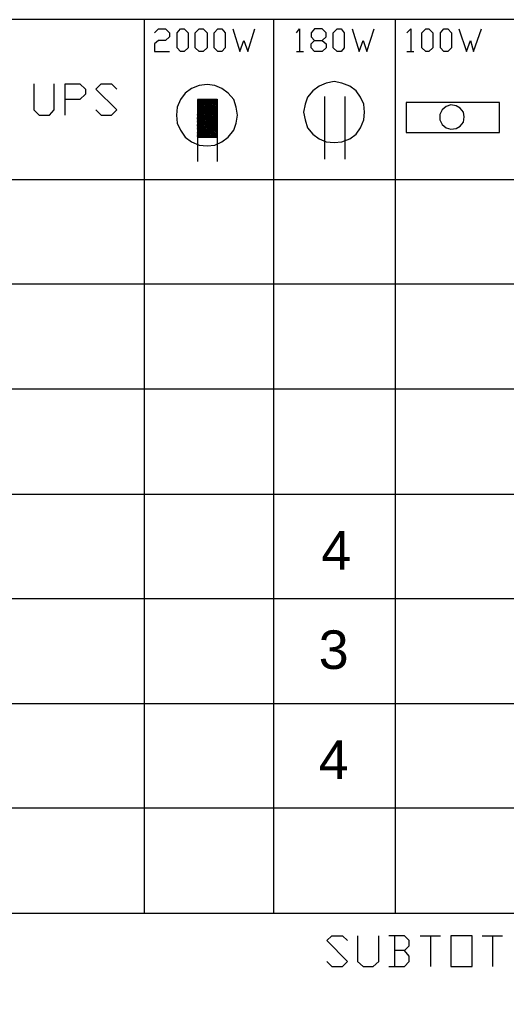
# Model space of a CAD drawing. Header units: metres. Extents: x -1 to 113, y -70 to 21.
# Drawn here: x 110.556 to 111.694, y 10.258 to 12.532 of the extents above; entities that cross this region are included whole.
import ezdxf

# ---------------------------------------------------------------- set-up
doc = ezdxf.new("R2010")
doc.units = ezdxf.units.M
doc.header["$LTSCALE"] = 0.5
doc.layers.add('TABLA', color=7, linetype='Continuous')
doc.styles.get("Standard").update_dxf_attribs({"font": 'arial.ttf'})

msp = doc.modelspace()

# ---------------------------------------------------------------- linework, layer by layer
at = {"layer": 'TABLA', "color": 7, "linetype": 'Continuous', "lineweight": 18, "true_color": 0x000007}
for p, q in [((110.8474, 12.5324), (110.8474, 10.4459)), ((111.1497, 12.5324), (111.1497, 10.4459)), ((111.4336, 12.5324), (111.4336, 10.4459)), ((111.2028, 12.4573), (111.2193, 12.4573)), ((111.4611, 12.4573), (111.4776, 12.4573)), ((111.2688, 12.3529), (111.2688, 12.2064)), ((111.3164, 12.3529), (111.3164, 12.2064)), ((110.972, 12.3456), (110.9738, 12.3456)), ((110.972, 12.3438), (110.9738, 12.3456)), ((110.972, 12.3456), (110.972, 12.2009)), ((110.972, 12.3419), (110.9738, 12.3438)), ((110.972, 12.3383), (110.9738, 12.3383)), ((110.972, 12.3364), (110.9738, 12.3364)), ((110.972, 12.3346), (110.9757, 12.3364)), ((110.972, 12.3328), (110.9738, 12.3346)), ((110.972, 12.3291), (110.9738, 12.3291)), ((110.9738, 12.3401), (110.9757, 12.3419)), ((110.9738, 12.3309), (110.9757, 12.3328)), ((110.9738, 12.3291), (110.9757, 12.3291)), ((110.9757, 12.3456), (110.9775, 12.3456)), ((110.9757, 12.3438), (110.9775, 12.3438)), ((110.9757, 12.3383), (110.9775, 12.3401)), ((110.9757, 12.3291), (110.9775, 12.3309)), ((110.9775, 12.3438), (110.9793, 12.3456)), ((110.9775, 12.3419), (110.9793, 12.3419)), ((110.9775, 12.3364), (110.9793, 12.3383)), ((110.9775, 12.3273), (110.9793, 12.3291)), ((110.9793, 12.3419), (110.9812, 12.3438)), ((110.9793, 12.3401), (110.9812, 12.3401)), ((110.9793, 12.3346), (110.9812, 12.3364)), ((110.9812, 12.3401), (110.983, 12.3419)), ((110.9812, 12.3383), (110.983, 12.3383)), ((110.9812, 12.3328), (110.983, 12.3346)), ((110.983, 12.3438), (110.983, 12.3456)), ((110.983, 12.3383), (110.9848, 12.3401)), ((110.983, 12.3364), (110.9848, 12.3364)), ((110.983, 12.3309), (110.9848, 12.3328)), ((110.9848, 12.3456), (110.9867, 12.3456)), ((110.9848, 12.3419), (110.9867, 12.3456)), ((110.9848, 12.3364), (110.9867, 12.3383)), ((110.9848, 12.3346), (110.9867, 12.3346)), ((110.9848, 12.3291), (110.9867, 12.3309)), ((110.9867, 12.3438), (110.9885, 12.3456)), ((110.9867, 12.3346), (110.9885, 12.3364)), ((110.9867, 12.3328), (110.9885, 12.3328)), ((110.9867, 12.3273), (110.9885, 12.3291)), ((110.9885, 12.3419), (110.9903, 12.3438)), ((110.9885, 12.3328), (110.9903, 12.3346)), ((110.9885, 12.3309), (110.9903, 12.3309)), ((110.9903, 12.3401), (110.9922, 12.3419)), ((110.9903, 12.3328), (110.994, 12.3346)), ((110.9903, 12.3309), (110.9922, 12.3328)), ((110.9903, 12.3291), (110.9922, 12.3291)), ((110.9922, 12.3456), (110.994, 12.3456)), ((110.9922, 12.3438), (110.994, 12.3438)), ((110.9922, 12.3383), (110.994, 12.3401)), ((110.9922, 12.3309), (110.9958, 12.3328)), ((110.9922, 12.3291), (110.994, 12.3309)), ((110.994, 12.3456), (110.9958, 12.3456)), ((110.994, 12.3438), (110.9958, 12.3456)), ((110.994, 12.3419), (110.9958, 12.3419)), ((110.994, 12.3364), (110.9958, 12.3383)), ((110.994, 12.3291), (110.9977, 12.3309)), ((110.994, 12.3273), (110.9958, 12.3291)), ((110.9958, 12.3438), (110.9977, 12.3456)), ((110.9958, 12.3419), (110.9977, 12.3438)), ((110.9958, 12.3401), (110.9977, 12.3401)), ((110.9958, 12.3346), (110.9977, 12.3364)), ((110.9958, 12.3273), (110.9995, 12.3291)), ((110.9977, 12.3419), (110.9995, 12.3438)), ((110.9977, 12.3401), (110.9995, 12.3419)), ((110.9977, 12.3383), (110.9995, 12.3383)), ((110.9977, 12.3328), (110.9995, 12.3346)), ((110.9995, 12.3438), (110.9995, 12.3456)), ((110.9995, 12.3401), (111.0013, 12.3419)), ((110.9995, 12.3383), (111.0013, 12.3401)), ((110.9995, 12.3364), (111.0013, 12.3364)), ((110.9995, 12.3309), (111.0013, 12.3328)), ((111.0013, 12.3456), (111.0031, 12.3456)), ((111.0013, 12.3419), (111.0031, 12.3456)), ((111.0013, 12.3438), (111.0031, 12.3438)), ((111.0013, 12.3383), (111.0031, 12.3401)), ((111.0013, 12.3364), (111.0031, 12.3383)), ((111.0013, 12.3346), (111.0031, 12.3346)), ((111.0013, 12.3291), (111.0031, 12.3309)), ((111.0031, 12.3438), (111.005, 12.3456)), ((111.0031, 12.3419), (111.005, 12.3419)), ((111.0031, 12.3364), (111.005, 12.3383)), ((111.0031, 12.3346), (111.005, 12.3364)), ((111.0031, 12.3328), (111.005, 12.3328)), ((111.0031, 12.3273), (111.005, 12.3291)), ((111.005, 12.3419), (111.0068, 12.3438)), ((111.005, 12.3401), (111.0068, 12.3401)), ((111.005, 12.3346), (111.0068, 12.3364)), ((111.005, 12.3309), (111.0068, 12.3346)), ((111.0068, 12.3401), (111.0086, 12.3419)), ((111.0068, 12.3383), (111.0086, 12.3383)), ((111.0068, 12.3328), (111.0105, 12.3346)), ((111.0068, 12.3291), (111.0086, 12.3328)), ((111.0086, 12.3438), (111.0086, 12.3456)), ((111.0086, 12.3383), (111.0105, 12.3401)), ((111.0086, 12.3364), (111.0105, 12.3364)), ((111.0086, 12.3309), (111.0123, 12.3328)), ((111.0086, 12.3273), (111.0105, 12.3309)), ((111.0105, 12.3456), (111.0123, 12.3456)), ((111.0105, 12.3419), (111.0123, 12.3456)), ((111.0105, 12.3364), (111.0123, 12.3383)), ((111.0105, 12.3291), (111.0141, 12.3309)), ((111.0105, 12.3254), (111.0123, 12.3291)), ((111.0123, 12.3438), (111.0141, 12.3456)), ((111.0123, 12.3401), (111.0141, 12.3438)), ((111.0123, 12.3346), (111.0141, 12.3364)), ((111.0123, 12.3273), (111.016, 12.3291)), ((111.0141, 12.3419), (111.016, 12.3438)), ((111.0141, 12.3383), (111.016, 12.3419)), ((111.0141, 12.3328), (111.016, 12.3346)), ((111.0141, 12.3291), (111.016, 12.3309)), ((111.016, 12.3438), (111.016, 12.3456)), ((111.016, 12.3401), (111.0178, 12.3419)), ((111.016, 12.3364), (111.0178, 12.3401)), ((111.016, 12.3328), (111.0178, 12.3346)), ((111.016, 12.3309), (111.0178, 12.3328)), ((111.016, 12.3273), (111.0178, 12.3291)), ((111.0178, 12.3456), (111.0196, 12.3456)), ((111.0178, 12.3456), (111.0178, 12.2009)), ((111.0178, 12.3438), (111.0196, 12.3438)), ((111.0178, 12.3419), (111.0178, 12.3438)), ((111.0178, 12.3383), (111.0196, 12.3383)), ((111.0178, 12.3346), (111.0178, 12.3364)), ((110.972, 12.3254), (110.9738, 12.3273)), ((110.972, 12.3236), (110.9738, 12.3254)), ((110.972, 12.3218), (110.9738, 12.3218)), ((110.972, 12.3199), (110.9738, 12.3199)), ((110.972, 12.3181), (110.9757, 12.3199)), ((110.972, 12.3163), (110.9738, 12.3181)), ((110.972, 12.3126), (110.9738, 12.3126)), ((110.972, 12.3089), (110.972, 12.3108)), ((110.972, 12.3089), (110.9757, 12.3108)), ((110.972, 12.3071), (110.9738, 12.3089)), ((110.972, 12.3034), (110.9738, 12.3053)), ((110.9738, 12.3236), (110.9757, 12.3254)), ((110.9738, 12.3218), (110.9757, 12.3236)), ((110.9738, 12.3144), (110.9757, 12.3163)), ((110.9738, 12.3126), (110.9757, 12.3126)), ((110.9738, 12.3071), (110.9775, 12.3089)), ((110.9738, 12.3053), (110.9757, 12.3071)), ((110.9757, 12.3273), (110.9775, 12.3273)), ((110.9757, 12.3218), (110.9775, 12.3236)), ((110.9757, 12.3199), (110.9775, 12.3218)), ((110.9757, 12.3181), (110.9775, 12.3181)), ((110.9757, 12.3126), (110.9775, 12.3144)), ((110.9757, 12.3053), (110.9793, 12.3071)), ((110.9757, 12.3034), (110.9775, 12.3053)), ((110.9775, 12.3254), (110.9793, 12.3254)), ((110.9775, 12.3199), (110.9793, 12.3218)), ((110.9775, 12.3181), (110.9793, 12.3199)), ((110.9775, 12.3163), (110.9793, 12.3163)), ((110.9775, 12.3108), (110.9793, 12.3126)), ((110.9775, 12.3034), (110.9812, 12.3053)), ((110.9793, 12.3254), (110.9812, 12.3273)), ((110.9793, 12.3236), (110.9812, 12.3236)), ((110.9793, 12.3181), (110.9812, 12.3199)), ((110.9793, 12.3163), (110.9812, 12.3181)), ((110.9793, 12.3144), (110.9812, 12.3144)), ((110.9793, 12.3089), (110.9812, 12.3108)), ((110.9812, 12.3236), (110.983, 12.3254)), ((110.9812, 12.3218), (110.983, 12.3218)), ((110.9812, 12.3163), (110.983, 12.3181)), ((110.9812, 12.3126), (110.983, 12.3163)), ((110.9812, 12.3071), (110.983, 12.3089)), ((110.983, 12.3218), (110.9848, 12.3236)), ((110.983, 12.3199), (110.9848, 12.3199)), ((110.983, 12.3144), (110.9848, 12.3163)), ((110.983, 12.3108), (110.9848, 12.3144)), ((110.983, 12.3053), (110.9848, 12.3071)), ((110.9848, 12.3199), (110.9867, 12.3218)), ((110.9848, 12.3181), (110.9867, 12.3181)), ((110.9848, 12.3126), (110.9867, 12.3144)), ((110.9848, 12.3089), (110.9867, 12.3126)), ((110.9848, 12.3034), (110.9867, 12.3053)), ((110.9867, 12.3181), (110.9885, 12.3199)), ((110.9867, 12.3163), (110.9885, 12.3163)), ((110.9867, 12.3108), (110.9885, 12.3126)), ((110.9867, 12.3071), (110.9885, 12.3108)), ((110.9885, 12.3254), (110.9903, 12.3273)), ((110.9885, 12.3218), (110.9903, 12.3254)), ((110.9885, 12.3163), (110.9903, 12.3181)), ((110.9885, 12.3144), (110.9903, 12.3144)), ((110.9885, 12.3089), (110.9922, 12.3108)), ((110.9885, 12.3053), (110.9903, 12.3089)), ((110.9903, 12.3236), (110.9922, 12.3254)), ((110.9903, 12.3199), (110.9922, 12.3236)), ((110.9903, 12.3144), (110.9922, 12.3163)), ((110.9903, 12.3126), (110.9922, 12.3126)), ((110.9903, 12.3108), (110.9922, 12.3126)), ((110.9903, 12.3071), (110.994, 12.3089)), ((110.9903, 12.3034), (110.9922, 12.3071)), ((110.9922, 12.3273), (110.994, 12.3273)), ((110.9922, 12.3254), (110.994, 12.3273)), ((110.9922, 12.3218), (110.994, 12.3236)), ((110.9922, 12.3181), (110.994, 12.3218)), ((110.9922, 12.3144), (110.9958, 12.3163)), ((110.9922, 12.3126), (110.994, 12.3144)), ((110.9922, 12.3089), (110.994, 12.3108)), ((110.9922, 12.3053), (110.9958, 12.3071)), ((110.9922, 12.3016), (110.994, 12.3053)), ((110.994, 12.3254), (110.9958, 12.3254)), ((110.994, 12.3236), (110.9958, 12.3254)), ((110.994, 12.3199), (110.9958, 12.3218)), ((110.994, 12.3163), (110.9958, 12.3199)), ((110.994, 12.3126), (110.9977, 12.3144)), ((110.994, 12.3108), (110.9958, 12.3126)), ((110.994, 12.3071), (110.9958, 12.3089)), ((110.994, 12.3034), (110.9977, 12.3053)), ((110.9958, 12.3254), (110.9977, 12.3273)), ((110.9958, 12.3236), (110.9977, 12.3236)), ((110.9958, 12.3218), (110.9977, 12.3236)), ((110.9958, 12.3181), (110.9977, 12.3199)), ((110.9958, 12.3144), (110.9977, 12.3181)), ((110.9958, 12.3108), (110.9995, 12.3126)), ((110.9958, 12.3089), (110.9977, 12.3108)), ((110.9958, 12.3053), (110.9977, 12.3071)), ((110.9977, 12.3254), (111.0013, 12.3273)), ((110.9977, 12.3236), (110.9995, 12.3254)), ((110.9977, 12.3218), (110.9995, 12.3218)), ((110.9977, 12.3199), (110.9995, 12.3218)), ((110.9977, 12.3163), (110.9995, 12.3181)), ((110.9977, 12.3126), (110.9995, 12.3163)), ((110.9977, 12.3089), (111.0013, 12.3108)), ((110.9977, 12.3071), (110.9995, 12.3089)), ((110.9977, 12.3034), (110.9995, 12.3053)), ((110.9995, 12.3236), (111.0031, 12.3254)), ((110.9995, 12.3218), (111.0013, 12.3236)), ((110.9995, 12.3199), (111.0013, 12.3199)), ((110.9995, 12.3181), (111.0013, 12.3199)), ((110.9995, 12.3144), (111.0013, 12.3163)), ((110.9995, 12.3108), (111.0013, 12.3144)), ((110.9995, 12.3071), (111.0031, 12.3089)), ((110.9995, 12.3053), (111.0013, 12.3071)), ((111.0013, 12.3218), (111.005, 12.3236)), ((111.0013, 12.3199), (111.0031, 12.3218)), ((111.0013, 12.3181), (111.0031, 12.3181)), ((111.0013, 12.3163), (111.0031, 12.3181)), ((111.0013, 12.3126), (111.0031, 12.3144)), ((111.0013, 12.3089), (111.0031, 12.3126)), ((111.0013, 12.3053), (111.005, 12.3071)), ((111.0013, 12.3034), (111.0031, 12.3053)), ((111.0031, 12.3199), (111.0068, 12.3218)), ((111.0031, 12.3181), (111.005, 12.3199)), ((111.0031, 12.3163), (111.005, 12.3163)), ((111.0031, 12.3144), (111.005, 12.3163)), ((111.0031, 12.3108), (111.005, 12.3126)), ((111.0031, 12.3071), (111.005, 12.3108)), ((111.0031, 12.3034), (111.0068, 12.3053)), ((111.005, 12.3254), (111.0068, 12.3273)), ((111.005, 12.3181), (111.0086, 12.3199)), ((111.005, 12.3163), (111.0068, 12.3181)), ((111.005, 12.3144), (111.0068, 12.3144)), ((111.005, 12.3126), (111.0068, 12.3144)), ((111.005, 12.3089), (111.0068, 12.3108)), ((111.005, 12.3053), (111.0068, 12.3089)), ((111.0068, 12.3236), (111.0086, 12.3254)), ((111.0068, 12.3199), (111.0086, 12.3236)), ((111.0068, 12.3163), (111.0105, 12.3181)), ((111.0068, 12.3126), (111.0086, 12.3163)), ((111.0068, 12.3108), (111.0086, 12.3126)), ((111.0068, 12.3034), (111.0086, 12.3071)), ((111.0086, 12.3218), (111.0105, 12.3236)), ((111.0086, 12.3181), (111.0105, 12.3218)), ((111.0086, 12.3144), (111.0123, 12.3163)), ((111.0086, 12.3108), (111.0105, 12.3144)), ((111.0086, 12.3089), (111.0105, 12.3108)), ((111.0086, 12.3016), (111.0105, 12.3053)), ((111.0105, 12.3236), (111.0123, 12.3254)), ((111.0105, 12.3199), (111.0123, 12.3218)), ((111.0105, 12.3163), (111.0123, 12.3199)), ((111.0105, 12.3126), (111.0141, 12.3144)), ((111.0105, 12.3071), (111.0123, 12.3089)), ((111.0123, 12.3236), (111.0141, 12.3273)), ((111.0123, 12.3218), (111.0141, 12.3236)), ((111.0123, 12.3181), (111.0141, 12.3199)), ((111.0123, 12.3144), (111.0141, 12.3181)), ((111.0123, 12.3108), (111.016, 12.3126)), ((111.0123, 12.3053), (111.0141, 12.3071)), ((111.0141, 12.3254), (111.0178, 12.3273)), ((111.0141, 12.3218), (111.016, 12.3254)), ((111.0141, 12.3199), (111.016, 12.3218)), ((111.0141, 12.3163), (111.016, 12.3181)), ((111.0141, 12.3126), (111.016, 12.3163)), ((111.0141, 12.3089), (111.0178, 12.3108)), ((111.0141, 12.3034), (111.016, 12.3053)), ((111.016, 12.3236), (111.0178, 12.3254)), ((111.016, 12.3199), (111.0178, 12.3236)), ((111.016, 12.3181), (111.0178, 12.3199)), ((111.016, 12.3144), (111.0178, 12.3144)), ((111.016, 12.3108), (111.0178, 12.3126)), ((111.016, 12.3071), (111.0178, 12.3071)), ((111.0178, 12.3254), (111.0178, 12.3273)), ((111.0178, 12.3181), (111.0178, 12.3199)), ((111.0178, 12.3163), (111.0196, 12.3163)), ((111.0178, 12.3089), (111.0196, 12.3089)), ((110.972, 12.3016), (110.972, 12.3034)), ((110.972, 12.2998), (110.9738, 12.3016)), ((110.972, 12.2961), (110.9738, 12.2998)), ((110.972, 12.2943), (110.9738, 12.2961)), ((110.972, 12.2925), (110.972, 12.2943)), ((110.972, 12.2925), (110.9757, 12.2943)), ((110.972, 12.2906), (110.9738, 12.2925)), ((110.972, 12.2906), (110.9738, 12.2906)), ((110.972, 12.287), (110.9738, 12.2888)), ((110.972, 12.2851), (110.972, 12.287)), ((110.972, 12.2833), (110.972, 12.2851)), ((110.972, 12.2833), (110.9757, 12.2851)), ((110.972, 12.2796), (110.9738, 12.2833)), ((110.9738, 12.3034), (110.9757, 12.3034)), ((110.9738, 12.298), (110.9757, 12.2998)), ((110.9738, 12.2943), (110.9757, 12.298)), ((110.9738, 12.2906), (110.9775, 12.2925)), ((110.9738, 12.2888), (110.9757, 12.2906)), ((110.9738, 12.287), (110.9757, 12.287)), ((110.9738, 12.2851), (110.9757, 12.287)), ((110.9738, 12.2815), (110.9775, 12.2833)), ((110.9757, 12.3016), (110.9775, 12.3016)), ((110.9757, 12.2998), (110.9775, 12.3016)), ((110.9757, 12.2961), (110.9775, 12.298)), ((110.9757, 12.2925), (110.9775, 12.2961)), ((110.9757, 12.2888), (110.9793, 12.2906)), ((110.9757, 12.287), (110.9775, 12.2888)), ((110.9757, 12.2833), (110.9775, 12.2851)), ((110.9775, 12.3016), (110.9793, 12.3034)), ((110.9775, 12.2998), (110.9793, 12.2998)), ((110.9775, 12.298), (110.9793, 12.2998)), ((110.9775, 12.2943), (110.9793, 12.2961)), ((110.9775, 12.2906), (110.9793, 12.2943)), ((110.9775, 12.287), (110.9812, 12.2888)), ((110.9775, 12.2851), (110.9793, 12.287)), ((110.9775, 12.2815), (110.9793, 12.2833)), ((110.9793, 12.3016), (110.983, 12.3034)), ((110.9793, 12.2998), (110.9812, 12.3016)), ((110.9793, 12.298), (110.9812, 12.298)), ((110.9793, 12.2961), (110.9812, 12.298)), ((110.9793, 12.2925), (110.9812, 12.2943)), ((110.9793, 12.2888), (110.9812, 12.2925)), ((110.9793, 12.2851), (110.983, 12.287)), ((110.9793, 12.2833), (110.9812, 12.2851)), ((110.9812, 12.2998), (110.9848, 12.3016)), ((110.9812, 12.2961), (110.983, 12.2998)), ((110.9812, 12.2943), (110.983, 12.2961)), ((110.9812, 12.2906), (110.983, 12.2925)), ((110.9812, 12.287), (110.983, 12.2906)), ((110.9812, 12.2833), (110.9848, 12.2851)), ((110.9812, 12.2815), (110.983, 12.2833)), ((110.983, 12.298), (110.9867, 12.2998)), ((110.983, 12.2943), (110.9848, 12.298)), ((110.983, 12.2925), (110.9848, 12.2943)), ((110.983, 12.2888), (110.9848, 12.2906)), ((110.983, 12.2851), (110.9848, 12.2888)), ((110.983, 12.2815), (110.9867, 12.2833)), ((110.9848, 12.2961), (110.9885, 12.298)), ((110.9848, 12.2925), (110.9867, 12.2961)), ((110.9848, 12.2906), (110.9867, 12.2925)), ((110.9848, 12.287), (110.9867, 12.2888)), ((110.9848, 12.2833), (110.9867, 12.287)), ((110.9867, 12.3016), (110.9885, 12.3034)), ((110.9867, 12.2943), (110.9903, 12.2961)), ((110.9867, 12.2906), (110.9885, 12.2943)), ((110.9867, 12.2888), (110.9885, 12.2906)), ((110.9867, 12.2851), (110.9885, 12.287)), ((110.9867, 12.2815), (110.9885, 12.2851)), ((110.9885, 12.2998), (110.9903, 12.3016)), ((110.9885, 12.2961), (110.9903, 12.2998)), ((110.9885, 12.2925), (110.9922, 12.2943)), ((110.9885, 12.2888), (110.9903, 12.2925)), ((110.9885, 12.287), (110.9903, 12.2888)), ((110.9885, 12.2796), (110.9903, 12.2833)), ((110.9903, 12.298), (110.9922, 12.2998)), ((110.9903, 12.2943), (110.9922, 12.2961)), ((110.9903, 12.2906), (110.994, 12.2925)), ((110.9903, 12.287), (110.9922, 12.2906)), ((110.9903, 12.2851), (110.9922, 12.287)), ((110.9922, 12.2998), (110.994, 12.3016)), ((110.9922, 12.298), (110.994, 12.298)), ((110.9922, 12.2961), (110.994, 12.298)), ((110.9922, 12.2925), (110.994, 12.2943)), ((110.9922, 12.2888), (110.9958, 12.2906)), ((110.9922, 12.2833), (110.994, 12.2851)), ((110.994, 12.2998), (110.9958, 12.3034)), ((110.994, 12.298), (110.9958, 12.2998)), ((110.994, 12.2961), (110.9958, 12.2961)), ((110.994, 12.2943), (110.9958, 12.2961)), ((110.994, 12.2906), (110.9958, 12.2925)), ((110.994, 12.287), (110.9977, 12.2888)), ((110.994, 12.2815), (110.9958, 12.2833)), ((110.9958, 12.3016), (110.9995, 12.3034)), ((110.9958, 12.298), (110.9977, 12.3016)), ((110.9958, 12.2961), (110.9977, 12.298)), ((110.9958, 12.2943), (110.9977, 12.2943)), ((110.9958, 12.2925), (110.9977, 12.2943)), ((110.9958, 12.2888), (110.9977, 12.2906)), ((110.9958, 12.2851), (110.9995, 12.287)), ((110.9977, 12.2998), (111.0013, 12.3016)), ((110.9977, 12.2961), (110.9995, 12.2998)), ((110.9977, 12.2943), (110.9995, 12.2961)), ((110.9977, 12.2925), (110.9995, 12.2925)), ((110.9977, 12.2906), (110.9995, 12.2925)), ((110.9977, 12.287), (110.9995, 12.2888)), ((110.9977, 12.2833), (111.0013, 12.2851)), ((110.9995, 12.3016), (111.0013, 12.3034)), ((110.9995, 12.298), (111.0031, 12.2998)), ((110.9995, 12.2943), (111.0013, 12.298)), ((110.9995, 12.2925), (111.0013, 12.2943)), ((110.9995, 12.2906), (111.0013, 12.2906)), ((110.9995, 12.2888), (111.0013, 12.2906)), ((110.9995, 12.2851), (111.0013, 12.287)), ((110.9995, 12.2815), (111.0031, 12.2833)), ((111.0013, 12.2998), (111.0031, 12.3016)), ((111.0013, 12.2961), (111.005, 12.298)), ((111.0013, 12.2925), (111.0031, 12.2961)), ((111.0013, 12.2906), (111.0031, 12.2925)), ((111.0013, 12.2888), (111.0031, 12.2888)), ((111.0013, 12.287), (111.0031, 12.2888)), ((111.0013, 12.2833), (111.0031, 12.2851)), ((111.0031, 12.3016), (111.005, 12.3034)), ((111.0031, 12.298), (111.005, 12.2998)), ((111.0031, 12.2906), (111.005, 12.2943)), ((111.0031, 12.2888), (111.005, 12.2906)), ((111.0031, 12.287), (111.005, 12.287)), ((111.0031, 12.2851), (111.005, 12.287)), ((111.0031, 12.2815), (111.005, 12.2833)), ((111.005, 12.3016), (111.0086, 12.3034)), ((111.005, 12.2998), (111.0068, 12.3016)), ((111.005, 12.2961), (111.0068, 12.298)), ((111.005, 12.2888), (111.0068, 12.2925)), ((111.005, 12.287), (111.0068, 12.2888)), ((111.005, 12.2851), (111.0068, 12.2851)), ((111.005, 12.2833), (111.0068, 12.2851)), ((111.0068, 12.2998), (111.0105, 12.3016)), ((111.0068, 12.2943), (111.0086, 12.2961)), ((111.0068, 12.287), (111.0086, 12.2906)), ((111.0068, 12.2851), (111.0086, 12.287)), ((111.0068, 12.2833), (111.0086, 12.2833)), ((111.0086, 12.298), (111.0105, 12.298)), ((111.0086, 12.2925), (111.0105, 12.2943)), ((111.0086, 12.2851), (111.0105, 12.2888)), ((111.0086, 12.2833), (111.0105, 12.2851)), ((111.0105, 12.2998), (111.0123, 12.3034)), ((111.0105, 12.298), (111.0123, 12.2998)), ((111.0105, 12.2961), (111.0123, 12.2961)), ((111.0105, 12.2906), (111.0123, 12.2925)), ((111.0105, 12.2815), (111.0123, 12.2833)), ((111.0123, 12.298), (111.0141, 12.3016)), ((111.0123, 12.2961), (111.0141, 12.298)), ((111.0123, 12.2943), (111.0141, 12.2943)), ((111.0123, 12.2888), (111.0141, 12.2906)), ((111.0141, 12.2998), (111.0178, 12.3016)), ((111.0141, 12.2961), (111.016, 12.2998)), ((111.0141, 12.2943), (111.016, 12.2961)), ((111.0141, 12.2925), (111.016, 12.2925)), ((111.0141, 12.287), (111.016, 12.2888)), ((111.0141, 12.2833), (111.0178, 12.2851)), ((111.016, 12.3016), (111.0178, 12.3034)), ((111.016, 12.298), (111.0178, 12.298)), ((111.016, 12.2943), (111.0178, 12.2961)), ((111.016, 12.2925), (111.0178, 12.2943)), ((111.016, 12.2906), (111.0178, 12.2906)), ((111.016, 12.2851), (111.0178, 12.287)), ((111.0178, 12.2998), (111.0196, 12.2998)), ((111.0178, 12.2925), (111.0196, 12.2925)), ((111.0178, 12.2906), (111.0196, 12.2906)), ((111.0178, 12.2833), (111.0196, 12.2833)), ((110.972, 12.2778), (110.9738, 12.2796)), ((110.972, 12.276), (110.972, 12.2778)), ((110.972, 12.276), (110.9757, 12.2778)), ((110.972, 12.2741), (110.9738, 12.276)), ((110.972, 12.2741), (110.9738, 12.2741)), ((110.972, 12.2723), (110.9738, 12.2723)), ((110.972, 12.2705), (110.9738, 12.2723)), ((110.972, 12.2686), (110.9738, 12.2705)), ((110.972, 12.2668), (110.972, 12.2686)), ((110.972, 12.2668), (110.9757, 12.2686)), ((110.972, 12.2631), (110.9738, 12.2668)), ((110.972, 12.265), (110.9738, 12.265)), ((110.972, 12.2613), (110.9738, 12.2631)), ((110.972, 12.2595), (110.972, 12.2613)), ((110.9738, 12.2778), (110.9757, 12.2815)), ((110.9738, 12.2741), (110.9757, 12.2741)), ((110.9738, 12.2723), (110.9757, 12.2741)), ((110.9738, 12.2686), (110.9757, 12.2705)), ((110.9738, 12.265), (110.9775, 12.2668)), ((110.9738, 12.2613), (110.9757, 12.265)), ((110.9738, 12.2595), (110.9757, 12.2613)), ((110.9757, 12.2796), (110.9793, 12.2815)), ((110.9757, 12.276), (110.9775, 12.2796)), ((110.9757, 12.2741), (110.9775, 12.276)), ((110.9757, 12.2723), (110.9775, 12.2723)), ((110.9757, 12.2705), (110.9775, 12.2723)), ((110.9757, 12.2668), (110.9775, 12.2686)), ((110.9757, 12.2631), (110.9793, 12.265)), ((110.9775, 12.2778), (110.9812, 12.2796)), ((110.9775, 12.2741), (110.9793, 12.2778)), ((110.9775, 12.2723), (110.9793, 12.2741)), ((110.9775, 12.2705), (110.9793, 12.2705)), ((110.9775, 12.2686), (110.9793, 12.2705)), ((110.9775, 12.265), (110.9793, 12.2668)), ((110.9775, 12.2613), (110.9812, 12.2631)), ((110.9775, 12.2577), (110.9793, 12.2613)), ((110.9793, 12.2796), (110.9812, 12.2815)), ((110.9793, 12.2723), (110.9812, 12.276)), ((110.9793, 12.2705), (110.9812, 12.2723)), ((110.9793, 12.2686), (110.9812, 12.2686)), ((110.9793, 12.2668), (110.9812, 12.2686)), ((110.9793, 12.2631), (110.9812, 12.265)), ((110.9812, 12.2778), (110.983, 12.2796)), ((110.9812, 12.2705), (110.983, 12.2741)), ((110.9812, 12.2686), (110.983, 12.2705)), ((110.9812, 12.2668), (110.983, 12.2668)), ((110.9812, 12.265), (110.983, 12.2668)), ((110.9812, 12.2613), (110.983, 12.2631)), ((110.983, 12.276), (110.9848, 12.2778)), ((110.983, 12.2686), (110.9848, 12.2723)), ((110.983, 12.2668), (110.9848, 12.2686)), ((110.983, 12.265), (110.9848, 12.265)), ((110.983, 12.2595), (110.9848, 12.2613)), ((110.9848, 12.2796), (110.9885, 12.2815)), ((110.9848, 12.2741), (110.9867, 12.276)), ((110.9848, 12.2668), (110.9867, 12.2705)), ((110.9848, 12.265), (110.9867, 12.2668)), ((110.9848, 12.2631), (110.9867, 12.2631)), ((110.9867, 12.2778), (110.9903, 12.2796)), ((110.9867, 12.2723), (110.9885, 12.2741)), ((110.9867, 12.265), (110.9885, 12.2686)), ((110.9867, 12.2631), (110.9885, 12.265)), ((110.9867, 12.2613), (110.9885, 12.2613)), ((110.9867, 12.2577), (110.9885, 12.2613)), ((110.9885, 12.276), (110.9922, 12.2778)), ((110.9885, 12.2705), (110.9903, 12.2723)), ((110.9885, 12.2631), (110.9903, 12.2668)), ((110.9885, 12.2613), (110.9903, 12.2631)), ((110.9903, 12.2778), (110.9922, 12.2815)), ((110.9903, 12.2741), (110.9922, 12.2741)), ((110.9903, 12.2686), (110.9922, 12.2705)), ((110.9903, 12.2613), (110.9922, 12.265)), ((110.9903, 12.2595), (110.9922, 12.2613)), ((110.9922, 12.276), (110.994, 12.2778)), ((110.9922, 12.2741), (110.994, 12.276)), ((110.9922, 12.2723), (110.994, 12.2723)), ((110.9922, 12.2668), (110.994, 12.2686)), ((110.994, 12.2796), (110.9958, 12.2796)), ((110.994, 12.2741), (110.9958, 12.276)), ((110.994, 12.2723), (110.9958, 12.2741)), ((110.994, 12.2705), (110.9958, 12.2705)), ((110.994, 12.265), (110.9958, 12.2668)), ((110.9958, 12.2796), (110.9977, 12.2815)), ((110.9958, 12.2778), (110.9977, 12.2778)), ((110.9958, 12.2723), (110.9977, 12.2741)), ((110.9958, 12.2705), (110.9977, 12.2723)), ((110.9958, 12.2686), (110.9977, 12.2686)), ((110.9958, 12.2631), (110.9977, 12.265)), ((110.9977, 12.2778), (110.9995, 12.2796)), ((110.9977, 12.276), (110.9995, 12.276)), ((110.9977, 12.2705), (110.9995, 12.2723)), ((110.9977, 12.2686), (110.9995, 12.2705)), ((110.9977, 12.2668), (110.9995, 12.2668)), ((110.9977, 12.2613), (110.9995, 12.2631)), ((110.9995, 12.276), (111.0013, 12.2778)), ((110.9995, 12.2741), (111.0013, 12.2741)), ((110.9995, 12.2686), (111.0013, 12.2705)), ((110.9995, 12.2668), (111.0013, 12.2686)), ((110.9995, 12.265), (111.0013, 12.265)), ((110.9995, 12.2595), (111.0013, 12.2613)), ((111.0013, 12.2796), (111.005, 12.2815)), ((111.0013, 12.2741), (111.0031, 12.276)), ((111.0013, 12.2723), (111.0031, 12.2723)), ((111.0013, 12.2668), (111.0031, 12.2686)), ((111.0013, 12.265), (111.0031, 12.2668)), ((111.0031, 12.2778), (111.0068, 12.2796)), ((111.0031, 12.2723), (111.005, 12.2741)), ((111.0031, 12.2705), (111.005, 12.2705)), ((111.0031, 12.265), (111.005, 12.2668)), ((111.0031, 12.2631), (111.005, 12.265)), ((111.0031, 12.2577), (111.005, 12.2613)), ((111.005, 12.2796), (111.0068, 12.2815)), ((111.005, 12.2705), (111.0068, 12.2723)), ((111.005, 12.2686), (111.0068, 12.2686)), ((111.005, 12.2631), (111.0068, 12.265)), ((111.005, 12.2613), (111.0068, 12.2631)), ((111.0068, 12.2778), (111.0086, 12.2796)), ((111.0068, 12.2686), (111.0086, 12.2705)), ((111.0068, 12.2668), (111.0086, 12.2668)), ((111.0068, 12.2613), (111.0086, 12.2631)), ((111.0086, 12.2815), (111.0105, 12.2815)), ((111.0086, 12.276), (111.0105, 12.2778)), ((111.0086, 12.2668), (111.0105, 12.2686)), ((111.0086, 12.2595), (111.0105, 12.2613)), ((111.0105, 12.2796), (111.0123, 12.2796)), ((111.0105, 12.2741), (111.0123, 12.276)), ((111.0105, 12.265), (111.0123, 12.2668)), ((111.0123, 12.2796), (111.0141, 12.2815)), ((111.0123, 12.2778), (111.0141, 12.2778)), ((111.0123, 12.2723), (111.0141, 12.2741)), ((111.0123, 12.2631), (111.0141, 12.265)), ((111.0141, 12.2778), (111.016, 12.2796)), ((111.0141, 12.276), (111.016, 12.276)), ((111.0141, 12.2705), (111.016, 12.2723)), ((111.0141, 12.2613), (111.016, 12.2631)), ((111.016, 12.2815), (111.0178, 12.2815)), ((111.016, 12.276), (111.0178, 12.2778)), ((111.016, 12.2741), (111.0178, 12.2741)), ((111.016, 12.2686), (111.0178, 12.2705)), ((111.016, 12.2668), (111.0178, 12.2686)), ((111.016, 12.2595), (111.0178, 12.2613)), ((111.0178, 12.2741), (111.0196, 12.2741)), ((111.0178, 12.2668), (111.0196, 12.2668)), ((111.0178, 12.265), (111.0196, 12.265)), ((110.972, 12.2595), (110.9738, 12.2595)), ((110.972, 12.2577), (110.9738, 12.2577)), ((110.9757, 12.2577), (110.9775, 12.2595)), ((110.9793, 12.2577), (110.9812, 12.2577)), ((110.9812, 12.2577), (110.9812, 12.2595)), ((110.9848, 12.2577), (110.9867, 12.2595)), ((110.9885, 12.2595), (110.9903, 12.2595)), ((110.9885, 12.2577), (110.9903, 12.2577)), ((110.9922, 12.2577), (110.994, 12.2595)), ((110.994, 12.2577), (110.9958, 12.2595)), ((110.9958, 12.2577), (110.9977, 12.2577)), ((110.9977, 12.2577), (110.9995, 12.2577)), ((111.0013, 12.2577), (111.0031, 12.2595)), ((111.005, 12.2577), (111.0068, 12.2577)), ((111.0068, 12.2577), (111.0068, 12.2595)), ((111.0105, 12.2577), (111.0123, 12.2595)), ((111.0141, 12.2577), (111.016, 12.2577)), ((111.016, 12.2577), (111.0178, 12.2595)), ((111.0178, 12.2577), (111.0196, 12.2577)), ((108.9972, 12.1587), (112.1389, 12.1587)), ((108.9972, 11.9151), (112.1389, 11.9151)), ((108.9972, 11.6696), (112.1389, 11.6696)), ((108.9972, 11.4241), (112.1389, 11.4241)), ((108.9972, 11.1805), (112.1389, 11.1805)), ((108.9972, 10.935), (112.1389, 10.935)), ((108.9972, 10.6914), (112.1389, 10.6914)), ((108.9972, 10.4459), (112.1389, 10.4459)), ((111.4318, 10.3928), (111.4318, 10.3213)), ((111.4923, 10.3928), (111.5399, 10.3928)), ((111.5161, 10.3928), (111.5161, 10.3213)), ((111.637, 10.3928), (111.6846, 10.3928)), ((111.6608, 10.3928), (111.6608, 10.3213))]:
    msp.add_line(p, q, dxfattribs=at)
for points in [[(108.9972, 10.2004), (112.1389, 10.2004), (112.1389, 12.5324), (108.9972, 12.5324)], [(110.9317, 12.4573), (110.9244, 12.4665), (110.9244, 12.5013), (110.9317, 12.5105), (110.9409, 12.5105), (110.95, 12.5013), (110.95, 12.4665), (110.9409, 12.4573)], [(110.9757, 12.4573), (110.9665, 12.4665), (110.9665, 12.5013), (110.9757, 12.5105), (110.9848, 12.5105), (110.994, 12.5013), (110.994, 12.4665), (110.9848, 12.4573)], [(111.0196, 12.4573), (111.0105, 12.4665), (111.0105, 12.5013), (111.0196, 12.5105), (111.0288, 12.5105), (111.0361, 12.5013), (111.0361, 12.4665), (111.0288, 12.4573)], [(111.2981, 12.4573), (111.2889, 12.4665), (111.2889, 12.5013), (111.2981, 12.5105), (111.3072, 12.5105), (111.3146, 12.5013), (111.3146, 12.4665), (111.3072, 12.4573)], [(111.5051, 12.4573), (111.4959, 12.4665), (111.4959, 12.5013), (111.5051, 12.5105), (111.5124, 12.5105), (111.5216, 12.5013), (111.5216, 12.4665), (111.5124, 12.4573)], [(111.5472, 12.4573), (111.5399, 12.4665), (111.5399, 12.5013), (111.5472, 12.5105), (111.5564, 12.5105), (111.5655, 12.5013), (111.5655, 12.4665), (111.5564, 12.4573)], [(111.0654, 12.3089), (111.0618, 12.3273), (111.0563, 12.3456), (111.0434, 12.3602), (111.0288, 12.3712), (111.0123, 12.3786), (110.994, 12.3804), (110.9757, 12.3786), (110.9574, 12.3712), (110.9427, 12.3602), (110.9317, 12.3456), (110.9244, 12.3273), (110.9225, 12.3089), (110.9244, 12.2906), (110.9317, 12.2741), (110.9427, 12.2577), (110.9574, 12.2467), (110.9757, 12.2393), (110.994, 12.2375), (111.0123, 12.2393), (111.0288, 12.2467), (111.0434, 12.2577), (111.0563, 12.2741), (111.0618, 12.2906)], [(111.3622, 12.3163), (111.3604, 12.3346), (111.353, 12.3511), (111.3421, 12.3657), (111.3274, 12.3767), (111.3091, 12.3841), (111.2908, 12.3877), (111.2724, 12.3841), (111.256, 12.3767), (111.2413, 12.3657), (111.2285, 12.3511), (111.223, 12.3346), (111.2193, 12.3163), (111.223, 12.298), (111.2285, 12.2796), (111.2413, 12.265), (111.256, 12.254), (111.2724, 12.2467), (111.2908, 12.2448), (111.3091, 12.2467), (111.3274, 12.254), (111.3421, 12.265), (111.353, 12.2796), (111.3604, 12.298)], [(110.972, 12.2577), (111.0178, 12.2577), (111.0178, 12.3456), (110.972, 12.3456)], [(111.4593, 12.2686), (111.6773, 12.2686), (111.6773, 12.3383), (111.4593, 12.3383)], [(111.5949, 12.3053), (111.593, 12.3163), (111.5857, 12.3254), (111.5765, 12.3309), (111.5637, 12.3328), (111.5527, 12.3291), (111.5436, 12.3218), (111.5381, 12.3108), (111.5381, 12.298), (111.5436, 12.287), (111.5527, 12.2796), (111.5637, 12.276), (111.5765, 12.2778), (111.5857, 12.2833), (111.593, 12.2925)], [(111.5637, 10.3213), (111.6132, 10.3213), (111.6132, 10.3928), (111.5637, 10.3928)]]:
    msp.add_lwpolyline(points, close=True, dxfattribs=at)
for points in [[(110.8713, 12.5013), (110.8804, 12.5105), (110.8969, 12.5105), (110.9061, 12.5013), (110.9061, 12.4921), (110.8969, 12.483), (110.8804, 12.483), (110.8713, 12.4756), (110.8713, 12.4573), (110.9061, 12.4573)], [(111.0544, 12.5105), (111.0709, 12.4573), (111.0801, 12.483), (111.0892, 12.4573), (111.1057, 12.5105)], [(111.2028, 12.5013), (111.2102, 12.5105), (111.2102, 12.4573)], [(111.245, 12.4573), (111.2376, 12.4665), (111.2376, 12.4756), (111.245, 12.483), (111.2633, 12.483), (111.2724, 12.4921), (111.2724, 12.5013), (111.2633, 12.5105), (111.245, 12.5105), (111.2376, 12.5013), (111.2376, 12.4921), (111.245, 12.483)], [(111.3329, 12.5105), (111.3494, 12.4573), (111.3585, 12.483), (111.3677, 12.4573), (111.3842, 12.5105)], [(111.4611, 12.5013), (111.4703, 12.5105), (111.4703, 12.4573)], [(111.582, 12.5105), (111.6004, 12.4573), (111.6095, 12.483), (111.6168, 12.4573), (111.6352, 12.5105)], [(111.2633, 12.483), (111.2724, 12.4756), (111.2724, 12.4665), (111.2633, 12.4573), (111.245, 12.4573)], [(110.5891, 12.3822), (110.5891, 12.3218), (110.602, 12.3089), (110.6258, 12.3089), (110.6368, 12.3218), (110.6368, 12.3822)], [(110.6624, 12.3089), (110.6624, 12.3822), (110.6972, 12.3822), (110.71, 12.3694), (110.71, 12.3584), (110.6972, 12.3456), (110.6624, 12.3456)], [(110.7339, 12.3218), (110.7467, 12.3089), (110.7705, 12.3089), (110.7833, 12.3218), (110.7339, 12.3694), (110.7467, 12.3822), (110.7705, 12.3822), (110.7833, 12.3694)], [(110.972, 12.3401), (110.9738, 12.3419), (110.9775, 12.3456)], [(110.972, 12.3309), (110.9738, 12.3328), (110.9775, 12.3346)], [(110.972, 12.3273), (110.9757, 12.3309), (110.9793, 12.3328)], [(110.9738, 12.3383), (110.9757, 12.3401), (110.9793, 12.3438), (110.9812, 12.3456)], [(110.9757, 12.3364), (110.9775, 12.3383), (110.9812, 12.3419), (110.983, 12.3438)], [(110.9757, 12.3254), (110.9775, 12.3291), (110.9812, 12.3309)], [(110.9775, 12.3346), (110.9793, 12.3364), (110.983, 12.3401), (110.9848, 12.3419)], [(110.9775, 12.3236), (110.9793, 12.3273), (110.983, 12.3291)], [(110.9793, 12.3309), (110.9812, 12.3346), (110.9848, 12.3383), (110.9867, 12.3401)], [(110.9812, 12.3291), (110.983, 12.3328), (110.9867, 12.3364), (110.9885, 12.3383)], [(110.983, 12.3273), (110.9848, 12.3309), (110.9885, 12.3346), (110.9922, 12.3364)], [(110.9848, 12.3254), (110.9867, 12.3291), (110.9903, 12.3309)], [(110.9867, 12.3401), (110.9885, 12.3438), (110.9903, 12.3456)], [(110.9867, 12.3236), (110.9885, 12.3273), (110.9922, 12.3291)], [(110.9885, 12.3383), (110.9903, 12.3419), (110.994, 12.3438)], [(110.9903, 12.3364), (110.9922, 12.3401), (110.9958, 12.3419)], [(110.9922, 12.3346), (110.994, 12.3383), (110.9977, 12.3401)], [(110.994, 12.3328), (110.9958, 12.3364), (110.9995, 12.3383)], [(110.9958, 12.3309), (110.9977, 12.3346), (111.0013, 12.3364)], [(110.9977, 12.3291), (110.9995, 12.3328), (111.0031, 12.3346)], [(110.9995, 12.3273), (111.0013, 12.3309), (111.005, 12.3328)], [(111.0013, 12.3254), (111.0031, 12.3291), (111.0068, 12.3309)], [(111.0031, 12.3401), (111.005, 12.3438), (111.0068, 12.3456)], [(111.0031, 12.3236), (111.005, 12.3273), (111.0086, 12.3291)], [(111.005, 12.3383), (111.0068, 12.3419), (111.0105, 12.3438)], [(111.0068, 12.3364), (111.0086, 12.3401), (111.0123, 12.3419)], [(111.0086, 12.3346), (111.0105, 12.3383), (111.0141, 12.3401)], [(111.0105, 12.3328), (111.0123, 12.3364), (111.016, 12.3383)], [(111.0123, 12.3309), (111.0141, 12.3346), (111.0178, 12.3364)], [(110.972, 12.3144), (110.9738, 12.3163), (110.9775, 12.3181)], [(110.9738, 12.3108), (110.9757, 12.3144), (110.9793, 12.3163)], [(110.9757, 12.3089), (110.9775, 12.3126), (110.9812, 12.3144)], [(110.9775, 12.3071), (110.9793, 12.3108), (110.983, 12.3126)], [(110.9793, 12.3218), (110.9812, 12.3254), (110.9848, 12.3273)], [(110.9793, 12.3053), (110.9812, 12.3089), (110.9848, 12.3108)], [(110.9812, 12.3199), (110.983, 12.3236), (110.9867, 12.3254)], [(110.9812, 12.3034), (110.983, 12.3071), (110.9867, 12.3089)], [(110.983, 12.3181), (110.9848, 12.3218), (110.9885, 12.3236)], [(110.983, 12.3016), (110.9848, 12.3053), (110.9885, 12.3071)], [(110.9848, 12.3163), (110.9867, 12.3199), (110.9903, 12.3218)], [(110.9848, 12.2998), (110.9867, 12.3034), (110.9903, 12.3053)], [(110.9867, 12.3144), (110.9885, 12.3181), (110.9922, 12.3199)], [(110.9885, 12.3126), (110.9903, 12.3163), (110.994, 12.3181)], [(111.005, 12.3218), (111.0068, 12.3254), (111.0105, 12.3273)], [(111.0068, 12.3071), (111.0105, 12.3089), (111.0123, 12.3126)], [(111.0086, 12.3053), (111.0123, 12.3071), (111.0141, 12.3108)], [(111.0105, 12.3034), (111.0141, 12.3053), (111.016, 12.3089)], [(111.0123, 12.3016), (111.016, 12.3034), (111.0178, 12.3053)], [(110.972, 12.2998), (110.972, 12.3016), (110.9757, 12.3034)], [(110.9867, 12.298), (110.9885, 12.3016), (110.9922, 12.3034)], [(110.9885, 12.2833), (110.9922, 12.2851), (110.994, 12.2888)], [(110.9903, 12.2815), (110.994, 12.2833), (110.9958, 12.287)], [(110.9922, 12.2796), (110.9958, 12.2815), (110.9977, 12.2851)], [(110.994, 12.2778), (110.9977, 12.2796), (110.9995, 12.2833)], [(111.0031, 12.2943), (111.0068, 12.2961), (111.0086, 12.2998)], [(111.005, 12.2925), (111.0086, 12.2943), (111.0105, 12.298)], [(111.005, 12.276), (111.0086, 12.2778), (111.0123, 12.2815), (111.0141, 12.2851)], [(111.0068, 12.2906), (111.0105, 12.2925), (111.0123, 12.2961)], [(111.0068, 12.2815), (111.0105, 12.2833), (111.0123, 12.287)], [(111.0068, 12.2741), (111.0105, 12.276), (111.0141, 12.2796), (111.016, 12.2833)], [(111.0086, 12.2888), (111.0123, 12.2906), (111.0141, 12.2943)], [(111.0105, 12.287), (111.0141, 12.2888), (111.016, 12.2925)], [(111.0123, 12.2851), (111.016, 12.287), (111.0178, 12.2888)], [(110.9738, 12.2577), (110.9757, 12.2595), (110.9775, 12.2631)], [(110.9793, 12.276), (110.983, 12.2778), (110.9848, 12.2815)], [(110.9793, 12.2595), (110.983, 12.2613), (110.9848, 12.265)], [(110.9812, 12.2741), (110.9848, 12.276), (110.9867, 12.2796)], [(110.983, 12.2723), (110.9867, 12.2741), (110.9885, 12.2778)], [(110.983, 12.2577), (110.9848, 12.2595), (110.9867, 12.2631)], [(110.9848, 12.2705), (110.9885, 12.2723), (110.9903, 12.276)], [(110.9867, 12.2686), (110.9903, 12.2705), (110.9922, 12.2741)], [(110.9885, 12.2668), (110.9922, 12.2686), (110.994, 12.2723)], [(110.9903, 12.265), (110.994, 12.2668), (110.9958, 12.2705)], [(110.9903, 12.2577), (110.9922, 12.2595), (110.994, 12.2613)], [(110.9922, 12.2631), (110.9958, 12.265), (110.9977, 12.2686)], [(110.994, 12.2613), (110.9977, 12.2631), (110.9995, 12.2668)], [(110.9958, 12.276), (110.9995, 12.2778), (111.0013, 12.2815)], [(110.9958, 12.2595), (110.9995, 12.2613), (111.0013, 12.265)], [(110.9977, 12.2741), (111.0013, 12.276), (111.0031, 12.2796)], [(110.9995, 12.2723), (111.0031, 12.2741), (111.005, 12.2778)], [(110.9995, 12.2577), (111.0013, 12.2595), (111.0031, 12.2631)], [(111.0013, 12.2705), (111.005, 12.2723), (111.0068, 12.276)], [(111.0031, 12.2686), (111.0068, 12.2705), (111.0086, 12.2741)], [(111.005, 12.2668), (111.0086, 12.2686), (111.0105, 12.2723)], [(111.0068, 12.265), (111.0105, 12.2668), (111.0123, 12.2705)], [(111.0068, 12.2595), (111.0086, 12.2613), (111.0123, 12.265), (111.0141, 12.2686)], [(111.0086, 12.2577), (111.0105, 12.2595), (111.0141, 12.2631), (111.016, 12.2668)], [(111.0105, 12.2723), (111.0123, 12.2741), (111.016, 12.2778), (111.0178, 12.2796)], [(111.0123, 12.2705), (111.0141, 12.2723), (111.0178, 12.276)], [(111.0123, 12.2577), (111.016, 12.2613), (111.0178, 12.2631)], [(111.0141, 12.2686), (111.016, 12.2705), (111.0178, 12.2723)], [(111.2743, 10.3323), (111.2853, 10.3213), (111.3109, 10.3213), (111.3219, 10.3323), (111.2743, 10.3818), (111.2853, 10.3928), (111.3109, 10.3928), (111.3219, 10.3818)], [(111.3457, 10.3928), (111.3457, 10.3323), (111.3585, 10.3213), (111.3824, 10.3213), (111.3952, 10.3323), (111.3952, 10.3928)], [(111.4556, 10.358), (111.4666, 10.369), (111.4666, 10.3818), (111.4556, 10.3928), (111.419, 10.3928)], [(111.419, 10.3213), (111.4556, 10.3213), (111.4666, 10.3323), (111.4666, 10.3451), (111.4556, 10.358), (111.4318, 10.358)]]:
    msp.add_lwpolyline(points, dxfattribs=at)

# ---------------------------------------------------------------- texts
at = {"layer": 'TABLA', "char_height": 0.0901, "attachment_point": 1}
for s, insert in [('4', (111.261, 11.338)), ('3', (111.255, 11.1059)), ('4', (111.255, 10.8488))]:
    msp.add_mtext_dynamic_manual_height_columns(s, width=0.005066, gutter_width=0.4505, heights=[0], dxfattribs=dict(at, insert=insert))

doc.saveas('drawing.dxf')
